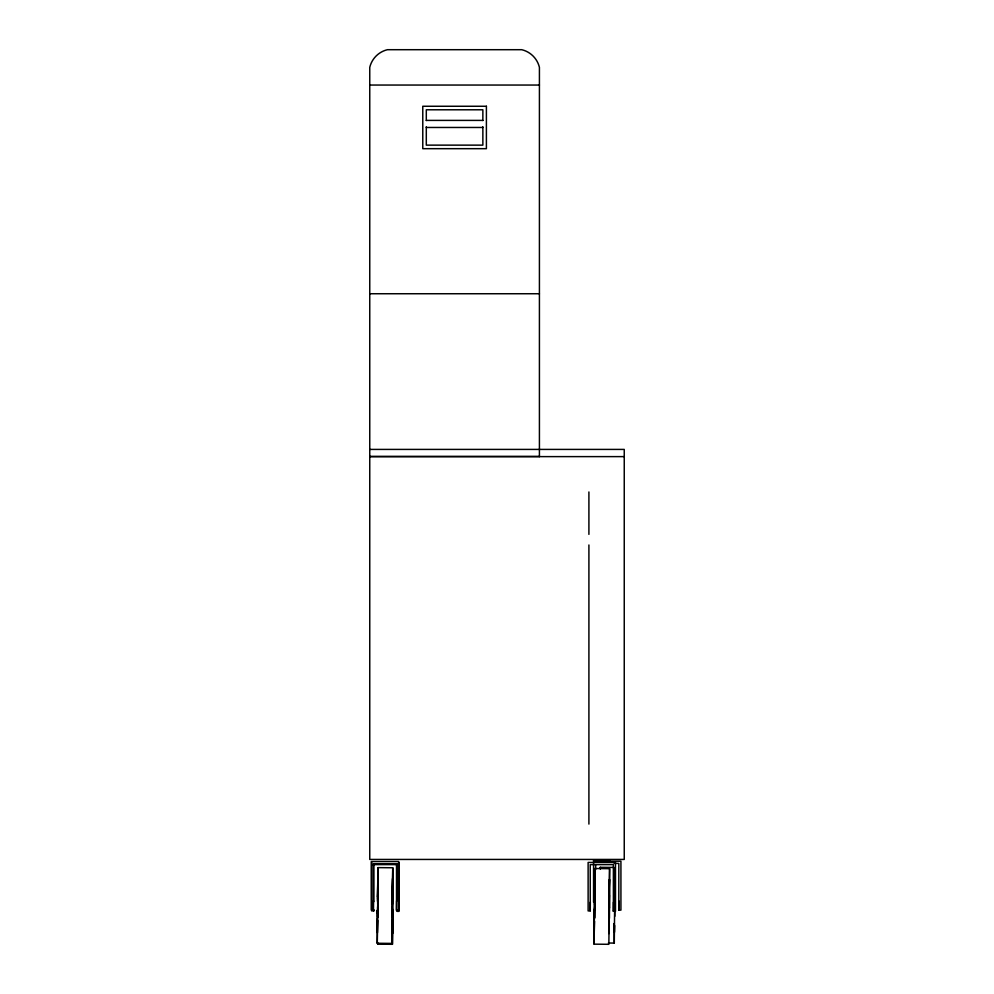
<?xml version="1.0" encoding="UTF-8"?>
<svg xmlns="http://www.w3.org/2000/svg" width="994" height="994" viewBox="0 0 994 994"><rect width="100%" height="100%" fill="white"/><g stroke="black" fill="none" stroke-linecap="round" stroke-linejoin="round"><path stroke-width="1.49" d="M377.285 917.76L377.36 932.745L377.708 920.432M377.484 910.628L377.521 916.928L377.67 905.708M377.981 893.121L378.006 867.625L392.742 867.762L392.593 917.425M378.205 901.16L378.18 894.861L378.031 900.042M392.22 910.678L392.257 916.866L392.406 905.857M392.444 918.717L392.531 933.602L392.878 921.363M392.419 903.409L392.382 901.26M392.655 911.573L392.68 917.76L392.866 910.007M594.139 918.655L594.213 933.639L594.561 921.326M594.337 911.523L594.375 917.822L594.524 906.603M609.073 911.573L609.111 917.76L609.285 910.007M609.285 904.291L609.235 902.154M614.168 923.687L614.28 943.082L608.39 943.02M614.801 900.166L614.789 894.525M377.322 911.026L377.26 943.269L391.996 943.405L392.63 878.46L392.145 901.272M377.683 904.503L377.67 900.912M377.944 899.868L378.118 888.375M392.493 912.02L392.419 944.3L377.695 944.163L377.608 942.324M392.419 904.59L392.468 894.302L392.332 899.396M393.127 896.911L393.152 883.753M594.176 911.92L594.114 944.163L608.85 944.3L609.322 907.112M594.536 905.397L594.511 902.204M608.912 912.02L608.949 933.602L609.297 921.363M377.211 913.175L377.235 910.355M377.645 912.666L377.67 909.845M377.732 906.093L377.745 893.966L377.596 899.148M377.968 907.572L378.055 897.719M392.369 914.207L392.394 911.386M392.468 906.217L392.493 903.273M393.202 901.558L393.164 868.657L393.065 869.39M594.064 914.07L594.101 909.845M594.586 906.988L594.598 894.861L594.449 900.042M609.459 908.007L609.484 879.355L609.136 891.593M377.422 901.098L378.006 867.625M377.757 901.434L378.217 872.521M377.869 917.288L377.882 906.988M377.869 900.589L378.167 881.926M393.028 909.398L392.419 944.3M393.028 918.319L393.115 909.995M594.176 901.434L594.859 868.52L609.595 868.657L609.446 918.319M594.275 901.993L594.76 879.031L594.114 944.163M594.723 918.183L594.859 868.52M608.912 901.57L608.987 894.625M609.011 902.167L609.595 868.657M377.459 896.899L377.906 878.149L377.993 887.232M377.658 906.888L377.571 909.845M377.795 913.995L377.26 943.269M378.093 912.641L378.13 909.932M392.133 893.73L392.742 867.762M392.394 907.1L392.307 910.181M594.511 907.783L594.449 910.877L594.424 910.218M614.789 916.306L614.851 878.659M392.444 920.469L392.17 932.173M609.185 900.291L609.334 895.196L609.16 911.076M373.856 909.759L373.819 910.827L371.706 910.926L371.706 862.432M378.055 909.796L378.031 910.877L378.006 910.218M392.792 910.082L392.742 911.076M397.004 910.131L396.954 911.349L399.066 911.349L399.066 862.432M614.64 925.513L614.391 932.384L614.292 923.351M373.471 900.788L373.371 910.032L371.271 910.032L371.271 861.537L398.631 861.537L398.631 910.454L396.519 910.454L396.618 900.788M590.299 902.167L590.25 910.827L588.125 910.926L588.125 862.432L615.485 862.432L615.485 911.349L613.373 911.113M613.447 902.192L613.385 911.349L613.385 864.618L590.237 864.618L590.237 910.926L590.212 910.169M614.801 871.44L615.025 867.439L614.28 943.082M618.889 900.974L618.815 910.131L620.927 910.131L620.927 861.214L593.567 861.214L593.567 902.13M373.806 910.926L373.794 910.169M377.695 944.163L377.795 943.43M600.19 868.035L600.301 867.302L613.559 867.427M369.756 85.049L539.419 85.049M426.302 120.398L482.86 120.398M426.302 127.468L482.86 127.468M369.756 293.739L539.419 293.739M369.756 449.412L624.244 449.412L624.244 859.437L369.756 859.437L369.756 67.368A23.856 23.856 0 0 1 387.424 49.7L521.738 49.7A23.856 23.856 0 0 1 539.419 67.368L539.419 456.619M369.756 456.47L539.419 456.47M369.756 456.619L624.244 456.619M593.393 860.332L610.229 860.332M614.193 863.401L618.815 863.401L618.802 909.895M398.631 863.724L373.371 863.724L373.371 909.808M371.706 864.618L396.954 864.618L396.954 900.8M600.301 867.302L600.376 869.141M396.519 910.218L396.519 863.724M391.909 941.566L391.996 943.405M595.667 864.942L595.667 869.576M588.908 491.968L588.908 534.374M588.908 544.985L588.908 824.088M482.86 120.547L482.86 109.787L426.302 109.787L426.302 120.547M482.86 126.698L482.86 145.136L426.302 145.136L426.302 126.698M373.806 864.618L373.806 901.657M486.401 106.259L422.773 106.259L422.773 148.678L486.401 148.678L486.401 106.259"/></g></svg>
